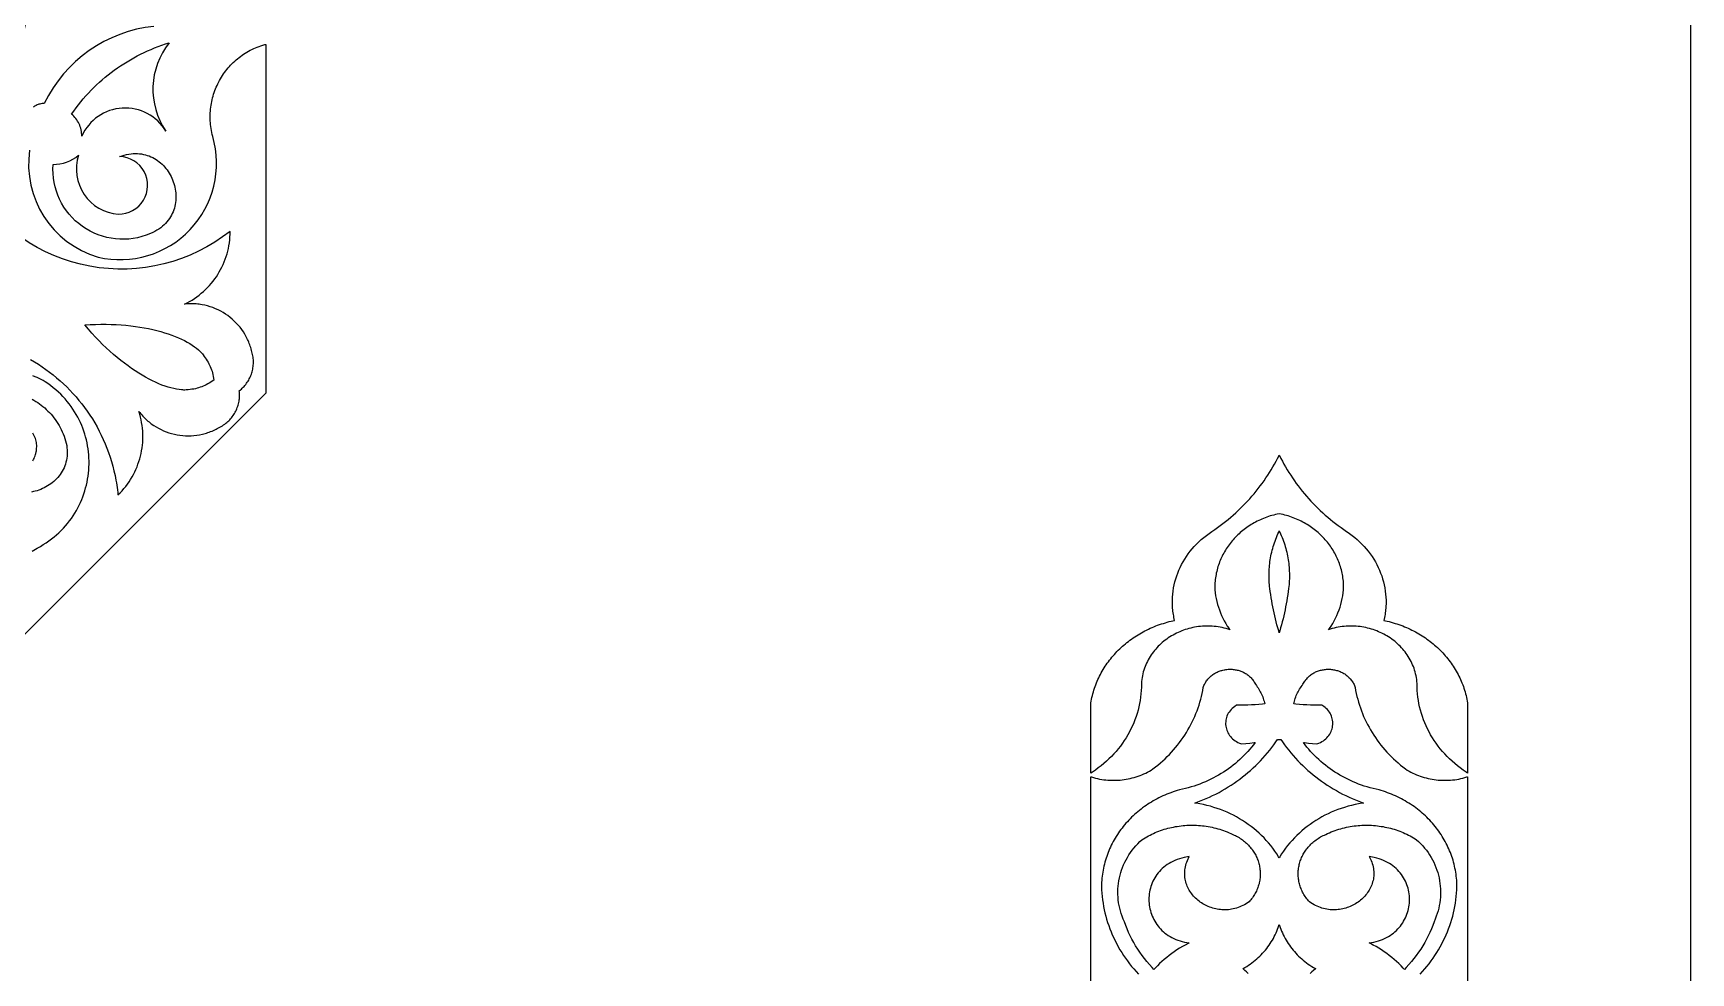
# Model space of a CAD drawing. Extents: x -492 to 492, y -420 to 420.
# Drawn here: x 121.2 to 492.5, y -201.6 to 8.8 of the extents above; entities that cross this region are included whole.
import ezdxf

# ---------------------------------------------------------------- set-up
doc = ezdxf.new("R2010")
doc.units = 0
doc.layers.add('LAYER_1', color=18, linetype='CONTINUOUS')

msp = doc.modelspace()

# ---------------------------------------------------------------- linework, layer by layer
at = {"layer": 'LAYER_1'}
for points in [[(-492.5, -420), (492.5, -420), (492.5, 420), (-492.5, 420)], [(138.67, -56.38), (139.79, -56.42), (140.9, -56.49), (141.98, -56.58), (143.04, -56.69), (144.08, -56.83), (145.09, -56.98), (146.08, -57.15), (147.05, -57.34), (147.98, -57.54), (148.89, -57.76), (149.77, -58), (150.62, -58.25), (151.44, -58.51), (152.23, -58.79), (152.99, -59.08), (153.71, -59.38), (154.4, -59.69), (155.06, -60.01), (155.68, -60.34), (156.26, -60.68), (156.81, -61.03), (157.32, -61.38), (157.79, -61.73), (158.21, -62.09), (158.41, -62.27), (158.6, -62.46), (158.78, -62.64), (158.95, -62.82), (159.11, -63.01), (159.25, -63.19), (159.51, -63.54), (159.75, -63.87), (159.97, -64.2), (160.18, -64.53), (160.37, -64.86), (160.55, -65.19), (160.72, -65.52), (160.87, -65.85), (161.01, -66.19), (161.14, -66.54), (161.25, -66.89), (161.35, -67.26), (161.45, -67.63), (161.53, -68.02), (161.6, -68.43), (161.66, -68.85), (161.31, -69.1), (160.97, -69.33), (160.64, -69.54), (160.3, -69.73), (159.97, -69.91), (159.63, -70.08), (159.3, -70.22), (158.96, -70.36), (158.61, -70.48), (158.26, -70.59), (157.9, -70.69), (157.53, -70.78), (157.15, -70.86), (156.76, -70.92), (156.35, -70.98), (155.93, -71.04), (155.69, -71.06), (155.45, -71.07), (155.2, -71.08), (154.95, -71.08), (154.68, -71.07), (154.41, -71.05), (153.86, -70.99), (153.28, -70.9), (152.67, -70.77), (152.04, -70.62), (151.4, -70.43), (150.73, -70.21), (150.04, -69.96), (149.34, -69.67), (148.62, -69.36), (147.89, -69.01), (147.14, -68.63), (146.38, -68.22), (145.61, -67.78), (144.83, -67.31), (144.04, -66.8), (143.25, -66.27), (142.44, -65.7), (141.64, -65.1), (140.82, -64.48), (140.01, -63.82), (139.19, -63.13), (138.38, -62.41), (137.56, -61.66), (136.75, -60.88), (135.94, -60.07), (135.14, -59.22), (134.34, -58.35), (133.55, -57.45), (132.76, -56.52), (133.98, -56.44), (135.18, -56.38), (136.36, -56.36), (137.52, -56.35)], [(358.1, -141.14), (358.17, -140.74), (358.25, -140.32), (358.34, -139.9), (358.44, -139.49), (358.55, -139.08), (358.67, -138.67), (358.79, -138.26), (358.92, -137.86), (359.06, -137.46), (359.21, -137.07), (359.36, -136.67), (359.52, -136.29), (359.69, -135.9), (359.87, -135.52), (360.06, -135.14), (360.25, -134.77), (360.45, -134.4), (360.66, -134.03), (360.87, -133.67), (361.09, -133.31), (361.32, -132.95), (361.55, -132.6), (361.79, -132.26), (362.04, -131.91), (362.3, -131.58), (362.56, -131.24), (362.83, -130.92), (363.1, -130.59), (363.38, -130.27), (363.67, -129.96), (363.96, -129.65), (364.26, -129.35), (364.57, -129.05), (364.88, -128.76), (365.2, -128.47), (365.52, -128.18), (365.85, -127.91), (366.18, -127.63), (366.52, -127.37), (366.87, -127.11), (367.22, -126.85), (367.57, -126.6), (367.93, -126.36), (368.3, -126.12), (368.67, -125.89), (369.05, -125.66), (369.43, -125.44), (369.81, -125.23), (370.2, -125.02), (370.6, -124.82), (371, -124.63), (371.4, -124.44), (371.81, -124.26), (372.22, -124.09), (372.64, -123.92), (373.06, -123.76), (373.49, -123.61), (373.92, -123.46), (374.35, -123.33), (374.79, -123.19), (375.23, -123.07), (375.68, -122.95), (376.12, -122.84), (376.87, -122.68), (376.73, -122.03), (376.66, -121.68), (376.6, -121.33), (376.55, -120.98), (376.5, -120.63), (376.47, -120.27), (376.43, -119.92), (376.41, -119.57), (376.38, -118.87), (376.38, -118.17), (376.41, -117.47), (376.46, -116.78), (376.54, -116.09), (376.65, -115.41), (376.78, -114.73), (376.94, -114.05), (377.13, -113.38), (377.34, -112.72), (377.58, -112.07), (377.84, -111.43), (378.12, -110.79), (378.43, -110.16), (378.77, -109.55), (379.13, -108.94), (379.51, -108.35), (379.92, -107.77), (380.35, -107.2), (380.8, -106.64), (381.27, -106.1), (381.77, -105.57), (382.29, -105.06), (382.83, -104.57), (383.39, -104.09), (383.98, -103.62), (384.58, -103.18), (384.89, -102.96), (385.21, -102.75), (385.84, -102.32), (386.46, -101.89), (387.07, -101.44), (387.68, -100.98), (388.27, -100.52), (388.85, -100.05), (389.43, -99.56), (390, -99.07), (390.55, -98.58), (391.1, -98.07), (391.64, -97.55), (392.17, -97.03), (392.69, -96.5), (393.2, -95.96), (393.7, -95.41), (394.19, -94.86), (394.67, -94.3), (395.14, -93.73), (395.59, -93.16), (396.04, -92.57), (396.48, -91.98), (396.91, -91.39), (397.32, -90.78), (397.73, -90.17), (398.12, -89.56), (398.51, -88.93), (398.88, -88.3), (399.24, -87.67), (399.59, -87.03), (399.93, -86.38), (400.26, -85.73), (400.3, -85.64), (400.34, -85.73), (400.67, -86.38), (401.01, -87.03), (401.36, -87.67), (401.72, -88.3), (402.09, -88.93), (402.48, -89.56), (402.87, -90.17), (403.28, -90.78), (403.69, -91.39), (404.12, -91.98), (404.56, -92.57), (405.01, -93.16), (405.46, -93.73), (405.93, -94.3), (406.41, -94.86), (406.9, -95.41), (407.4, -95.96), (407.91, -96.5), (408.43, -97.03), (408.96, -97.55), (409.5, -98.07), (410.05, -98.58), (410.6, -99.07), (411.17, -99.56), (411.75, -100.05), (412.33, -100.52), (412.92, -100.98), (413.53, -101.44), (414.14, -101.89), (414.76, -102.32), (415.39, -102.75), (415.71, -102.96), (416.02, -103.18), (416.62, -103.62), (417.21, -104.09), (417.77, -104.57), (418.31, -105.06), (418.83, -105.57), (419.33, -106.1), (419.8, -106.64), (420.25, -107.2), (420.68, -107.77), (421.09, -108.35), (421.47, -108.94), (421.83, -109.55), (422.17, -110.16), (422.48, -110.79), (422.76, -111.43), (423.02, -112.07), (423.26, -112.72), (423.47, -113.38), (423.66, -114.05), (423.82, -114.73), (423.95, -115.41), (424.06, -116.09), (424.14, -116.78), (424.19, -117.47), (424.22, -118.17), (424.22, -118.87), (424.19, -119.57), (424.17, -119.92), (424.13, -120.27), (424.1, -120.63), (424.05, -120.98), (424, -121.33), (423.94, -121.68), (423.87, -122.03), (423.73, -122.68), (424.48, -122.84), (424.92, -122.95), (425.37, -123.07), (425.81, -123.19), (426.25, -123.33), (426.68, -123.46), (427.11, -123.61), (427.54, -123.76), (427.96, -123.92), (428.38, -124.09), (428.79, -124.26), (429.2, -124.44), (429.6, -124.63), (430, -124.82), (430.4, -125.02), (430.79, -125.23), (431.17, -125.44), (431.55, -125.66), (431.93, -125.89), (432.3, -126.12), (432.67, -126.36), (433.03, -126.6), (433.38, -126.85), (433.73, -127.11), (434.08, -127.37), (434.42, -127.63), (434.75, -127.91), (435.08, -128.18), (435.4, -128.47), (435.72, -128.76), (436.03, -129.05), (436.34, -129.35), (436.64, -129.65), (436.93, -129.96), (437.22, -130.27), (437.5, -130.59), (437.77, -130.92), (438.04, -131.24), (438.3, -131.58), (438.56, -131.91), (438.81, -132.26), (439.05, -132.6), (439.28, -132.95), (439.51, -133.31), (439.73, -133.67), (439.94, -134.03), (440.15, -134.4), (440.35, -134.77), (440.54, -135.14), (440.73, -135.52), (440.91, -135.9), (441.08, -136.29), (441.24, -136.67), (441.39, -137.07), (441.54, -137.46), (441.68, -137.86), (441.81, -138.26), (441.93, -138.67), (442.05, -139.08), (442.16, -139.49), (442.26, -139.9), (442.35, -140.32), (442.43, -140.74), (442.5, -141.14), (442.5, -156.84), (442.15, -156.62), (441.49, -156.17), (440.84, -155.7), (440.22, -155.22), (439.61, -154.72), (439.02, -154.2), (438.45, -153.67), (437.9, -153.13), (437.37, -152.57), (436.86, -151.99), (436.36, -151.41), (435.89, -150.81), (435.44, -150.19), (435.01, -149.57), (434.61, -148.93), (434.22, -148.29), (433.85, -147.63), (433.51, -146.96), (433.19, -146.28), (432.89, -145.6), (432.62, -144.9), (432.37, -144.2), (432.14, -143.49), (431.93, -142.77), (431.75, -142.04), (431.59, -141.31), (431.46, -140.57), (431.35, -139.83), (431.27, -139.08), (431.21, -138.33), (431.18, -137.58), (431.18, -136.8), (431.14, -136.35), (431.09, -135.91), (431.02, -135.48), (430.94, -135.05), (430.85, -134.63), (430.74, -134.21), (430.62, -133.8), (430.49, -133.4), (430.34, -133), (430.18, -132.61), (430.01, -132.22), (429.83, -131.85), (429.63, -131.48), (429.43, -131.11), (429.21, -130.76), (428.98, -130.41), (428.74, -130.06), (428.49, -129.73), (428.24, -129.4), (427.97, -129.09), (427.69, -128.78), (427.4, -128.47), (427.1, -128.18), (426.8, -127.9), (426.49, -127.62), (426.16, -127.35), (425.83, -127.09), (425.5, -126.84), (425.15, -126.6), (424.8, -126.37), (424.44, -126.15), (424.07, -125.94), (423.7, -125.74), (423.32, -125.55), (422.94, -125.36), (422.55, -125.19), (422.15, -125.03), (421.75, -124.88), (421.35, -124.74), (420.94, -124.61), (420.52, -124.49), (420.11, -124.38), (419.68, -124.29), (419.26, -124.2), (418.83, -124.13), (418.4, -124.07), (417.96, -124.02), (417.52, -123.98), (417.09, -123.96), (416.64, -123.94), (416.2, -123.94), (415.75, -123.95), (415.31, -123.98), (414.86, -124.01), (414.41, -124.06), (413.96, -124.13), (413.51, -124.2), (413.07, -124.29), (412.62, -124.39), (412.17, -124.51), (411.72, -124.64), (411.36, -124.76), (411.55, -124.49), (411.93, -123.93), (412.28, -123.35), (412.61, -122.77), (412.92, -122.17), (413.2, -121.57), (413.46, -120.95), (413.7, -120.33), (413.92, -119.71), (414.11, -119.07), (414.28, -118.43), (414.42, -117.78), (414.54, -117.13), (414.64, -116.47), (414.71, -115.8), (414.72, -115.41), (414.72, -115.03), (414.71, -114.65), (414.69, -114.28), (414.66, -113.9), (414.62, -113.53), (414.58, -113.16), (414.53, -112.79), (414.46, -112.42), (414.39, -112.06), (414.31, -111.7), (414.22, -111.34), (414.13, -110.99), (414.02, -110.63), (413.91, -110.28), (413.79, -109.94), (413.66, -109.59), (413.53, -109.25), (413.38, -108.91), (413.23, -108.58), (413.07, -108.25), (412.9, -107.92), (412.73, -107.6), (412.55, -107.28), (412.36, -106.96), (412.16, -106.65), (411.96, -106.35), (411.75, -106.04), (411.54, -105.74), (411.31, -105.45), (411.08, -105.16), (410.85, -104.88), (410.6, -104.6), (410.36, -104.32), (410.1, -104.05), (409.84, -103.78), (409.57, -103.52), (409.3, -103.27), (409.02, -103.02), (408.73, -102.77), (408.44, -102.54), (408.14, -102.3), (407.84, -102.08), (407.53, -101.85), (407.22, -101.64), (406.9, -101.43), (406.58, -101.22), (406.25, -101.03), (405.91, -100.84), (405.58, -100.65), (405.23, -100.47), (404.88, -100.3), (404.53, -100.14), (404.17, -99.98), (403.81, -99.83), (403.44, -99.68), (403.07, -99.55), (402.7, -99.42), (402.32, -99.29), (401.93, -99.18), (401.54, -99.07), (401.15, -98.97), (400.76, -98.88), (400.3, -98.78), (399.84, -98.88), (399.45, -98.97), (399.06, -99.07), (398.67, -99.18), (398.28, -99.29), (397.9, -99.42), (397.53, -99.55), (397.16, -99.68), (396.79, -99.83), (396.43, -99.98), (396.07, -100.14), (395.72, -100.3), (395.37, -100.47), (395.02, -100.65), (394.69, -100.84), (394.35, -101.03), (394.02, -101.22), (393.7, -101.43), (393.38, -101.64), (393.07, -101.85), (392.76, -102.08), (392.46, -102.3), (392.16, -102.54), (391.87, -102.77), (391.58, -103.02), (391.3, -103.27), (391.03, -103.52), (390.76, -103.78), (390.5, -104.05), (390.24, -104.32), (390, -104.6), (389.75, -104.88), (389.52, -105.16), (389.29, -105.45), (389.06, -105.74), (388.85, -106.04), (388.64, -106.35), (388.44, -106.65), (388.24, -106.96), (388.05, -107.28), (387.87, -107.6), (387.7, -107.92), (387.53, -108.25), (387.37, -108.58), (387.22, -108.91), (387.07, -109.25), (386.94, -109.59), (386.81, -109.94), (386.69, -110.28), (386.58, -110.63), (386.47, -110.99), (386.38, -111.34), (386.29, -111.7), (386.21, -112.06), (386.14, -112.42), (386.07, -112.79), (386.02, -113.16), (385.98, -113.53), (385.94, -113.9), (385.91, -114.28), (385.89, -114.65), (385.88, -115.03), (385.88, -115.41), (385.89, -115.8), (385.96, -116.47), (386.06, -117.13), (386.18, -117.78), (386.32, -118.43), (386.49, -119.07), (386.68, -119.71), (386.9, -120.33), (387.14, -120.95), (387.4, -121.57), (387.68, -122.17), (387.99, -122.77), (388.32, -123.35), (388.67, -123.93), (389.05, -124.49), (389.24, -124.76), (388.88, -124.64), (388.43, -124.51), (387.98, -124.39), (387.53, -124.29), (387.09, -124.2), (386.64, -124.13), (386.19, -124.06), (385.74, -124.01), (385.29, -123.98), (384.85, -123.95), (384.4, -123.94), (383.96, -123.94), (383.51, -123.96), (383.08, -123.98), (382.64, -124.02), (382.2, -124.07), (381.77, -124.13), (381.34, -124.2), (380.92, -124.29), (380.49, -124.38), (380.08, -124.49), (379.66, -124.61), (379.25, -124.74), (378.85, -124.88), (378.45, -125.03), (378.05, -125.19), (377.66, -125.36), (377.28, -125.55), (376.9, -125.74), (376.53, -125.94), (376.16, -126.15), (375.8, -126.37), (375.45, -126.6), (375.1, -126.84), (374.77, -127.09), (374.44, -127.35), (374.11, -127.62), (373.8, -127.9), (373.5, -128.18), (373.2, -128.47), (372.91, -128.78), (372.63, -129.09), (372.36, -129.4), (372.11, -129.73), (371.86, -130.06), (371.62, -130.41), (371.39, -130.76), (371.17, -131.11), (370.97, -131.48), (370.77, -131.85), (370.59, -132.22), (370.42, -132.61), (370.26, -133), (370.11, -133.4), (369.98, -133.8), (369.86, -134.21), (369.75, -134.63), (369.66, -135.05), (369.58, -135.48), (369.51, -135.91), (369.46, -136.35), (369.42, -136.8), (369.42, -137.58), (369.39, -138.33), (369.33, -139.08), (369.25, -139.83), (369.14, -140.57), (369.01, -141.31), (368.85, -142.04), (368.67, -142.77), (368.46, -143.49), (368.23, -144.2), (367.98, -144.9), (367.71, -145.6), (367.41, -146.28), (367.09, -146.96), (366.75, -147.63), (366.38, -148.29), (365.99, -148.93), (365.59, -149.57), (365.16, -150.19), (364.71, -150.81), (364.24, -151.41), (363.74, -151.99), (363.23, -152.57), (362.7, -153.13), (362.15, -153.67), (361.58, -154.2), (360.99, -154.72), (360.38, -155.22), (359.76, -155.7), (359.11, -156.17), (358.45, -156.62), (358.1, -156.84)], [(402.4, -115.52), (402.31, -116.21), (402.21, -116.89), (402.11, -117.58), (401.99, -118.26), (401.87, -118.95), (401.74, -119.63), (401.61, -120.31), (401.46, -120.99), (401.31, -121.67), (401.15, -122.34), (400.98, -123.02), (400.8, -123.69), (400.62, -124.36), (400.42, -125.03), (400.3, -125.44), (400.18, -125.03), (399.98, -124.36), (399.8, -123.69), (399.62, -123.02), (399.45, -122.34), (399.29, -121.67), (399.14, -120.99), (398.99, -120.31), (398.86, -119.63), (398.73, -118.95), (398.61, -118.26), (398.49, -117.58), (398.39, -116.89), (398.29, -116.21), (398.2, -115.52), (398.15, -115.09), (398.11, -114.66), (398.07, -114.22), (398.05, -113.79), (398.03, -113.36), (398.02, -112.93), (398.02, -112.5), (398.02, -112.07), (398.04, -111.64), (398.06, -111.21), (398.09, -110.78), (398.13, -110.35), (398.17, -109.93), (398.23, -109.5), (398.29, -109.07), (398.36, -108.65), (398.44, -108.23), (398.53, -107.81), (398.62, -107.39), (398.73, -106.97), (398.84, -106.55), (398.95, -106.14), (399.08, -105.72), (399.22, -105.31), (399.36, -104.9), (399.51, -104.49), (399.66, -104.09), (399.83, -103.69), (400, -103.29), (400.18, -102.89), (400.3, -102.64), (400.42, -102.89), (400.6, -103.29), (400.77, -103.69), (400.94, -104.09), (401.09, -104.49), (401.24, -104.9), (401.38, -105.31), (401.52, -105.72), (401.65, -106.14), (401.76, -106.55), (401.87, -106.97), (401.98, -107.39), (402.07, -107.81), (402.16, -108.23), (402.24, -108.65), (402.31, -109.07), (402.37, -109.5), (402.43, -109.93), (402.47, -110.35), (402.51, -110.78), (402.54, -111.21), (402.56, -111.64), (402.58, -112.07), (402.58, -112.5), (402.58, -112.93), (402.57, -113.36), (402.55, -113.79), (402.53, -114.22), (402.49, -114.66), (402.45, -115.09)], [(417.4, -162.88), (418.15, -163.18), (418.9, -163.47), (419.19, -163.57), (418.87, -163.62), (418.07, -163.75), (417.28, -163.91), (416.49, -164.1), (415.71, -164.3), (414.94, -164.53), (414.18, -164.77), (413.43, -165.04), (412.7, -165.33), (411.97, -165.64), (411.25, -165.97), (410.55, -166.31), (409.85, -166.68), (409.18, -167.07), (408.51, -167.47), (407.86, -167.9), (407.22, -168.34), (406.59, -168.8), (405.99, -169.28), (405.39, -169.78), (404.82, -170.29), (404.26, -170.82), (403.71, -171.36), (403.19, -171.92), (402.68, -172.5), (402.19, -173.1), (401.72, -173.7), (401.27, -174.33), (400.84, -174.97), (400.43, -175.62), (400.3, -175.84), (400.17, -175.62), (399.76, -174.97), (399.33, -174.33), (398.88, -173.7), (398.41, -173.1), (397.92, -172.5), (397.41, -171.92), (396.89, -171.36), (396.34, -170.82), (395.78, -170.29), (395.21, -169.78), (394.61, -169.28), (394.01, -168.8), (393.38, -168.34), (392.74, -167.9), (392.09, -167.47), (391.42, -167.07), (390.75, -166.68), (390.05, -166.31), (389.35, -165.97), (388.63, -165.64), (387.9, -165.33), (387.17, -165.04), (386.42, -164.77), (385.66, -164.53), (384.89, -164.3), (384.11, -164.1), (383.32, -163.91), (382.53, -163.75), (381.73, -163.62), (381.41, -163.57), (381.7, -163.47), (382.45, -163.18), (383.2, -162.88), (383.94, -162.56), (384.67, -162.24), (385.39, -161.89), (386.1, -161.54), (386.81, -161.17), (387.5, -160.78), (388.19, -160.38), (388.86, -159.97), (389.53, -159.55), (390.18, -159.11), (390.82, -158.67), (391.46, -158.2), (392.08, -157.73), (392.69, -157.24), (393.29, -156.75), (393.88, -156.24), (394.46, -155.71), (395.03, -155.18), (395.58, -154.64), (396.12, -154.08), (396.65, -153.51), (397.17, -152.93), (397.67, -152.35), (398.16, -151.75), (398.64, -151.14), (399.1, -150.52), (399.55, -149.89), (399.91, -149.36), (400.3, -149.3), (400.69, -149.36), (401.05, -149.89), (401.5, -150.52), (401.96, -151.14), (402.44, -151.75), (402.93, -152.35), (403.43, -152.93), (403.95, -153.51), (404.48, -154.08), (405.02, -154.64), (405.57, -155.18), (406.14, -155.71), (406.72, -156.24), (407.31, -156.75), (407.91, -157.24), (408.52, -157.73), (409.14, -158.2), (409.78, -158.67), (410.42, -159.11), (411.07, -159.55), (411.74, -159.97), (412.41, -160.38), (413.1, -160.78), (413.79, -161.17), (414.5, -161.54), (415.21, -161.89), (415.93, -162.24), (416.66, -162.56)], [(373.32, -169.87), (373.72, -169.72), (374.13, -169.58), (374.54, -169.45), (374.95, -169.33), (375.36, -169.22), (375.78, -169.11), (376.2, -169.02), (376.62, -168.93), (377.04, -168.85), (377.47, -168.78), (377.89, -168.72), (378.32, -168.66), (378.75, -168.62), (379.18, -168.58), (379.61, -168.55), (380.04, -168.53), (380.48, -168.52), (380.91, -168.52), (381.35, -168.53), (381.78, -168.54), (382.22, -168.57), (382.65, -168.6), (383.08, -168.65), (383.52, -168.7), (383.95, -168.76), (384.38, -168.83), (384.82, -168.91), (385.25, -169), (385.68, -169.1), (386.1, -169.2), (386.53, -169.32), (386.96, -169.45), (387.38, -169.58), (387.8, -169.73), (388.22, -169.88), (388.63, -170.04), (389.05, -170.22), (389.46, -170.4), (389.88, -170.59), (390.18, -170.73), (390.47, -170.86), (390.75, -171.01), (391.03, -171.16), (391.3, -171.31), (391.56, -171.48), (391.82, -171.64), (392.06, -171.82), (392.31, -172), (392.54, -172.18), (392.77, -172.38), (392.99, -172.57), (393.2, -172.77), (393.4, -172.98), (393.6, -173.19), (393.79, -173.41), (393.97, -173.63), (394.15, -173.85), (394.32, -174.08), (394.48, -174.31), (394.63, -174.55), (394.78, -174.79), (394.91, -175.03), (395.04, -175.27), (395.17, -175.52), (395.28, -175.77), (395.39, -176.03), (395.49, -176.29), (395.58, -176.54), (395.66, -176.8), (395.74, -177.07), (395.8, -177.33), (395.86, -177.6), (395.91, -177.87), (395.96, -178.14), (395.99, -178.41), (396.02, -178.68), (396.04, -178.95), (396.05, -179.22), (396.05, -179.49), (396.05, -179.77), (396.03, -180.04), (396.01, -180.31), (395.98, -180.58), (395.94, -180.86), (395.89, -181.13), (395.83, -181.4), (395.77, -181.67), (395.69, -181.94), (395.61, -182.2), (395.52, -182.47), (395.42, -182.73), (395.31, -183), (395.19, -183.26), (395.06, -183.51), (394.93, -183.77), (394.78, -184.02), (394.63, -184.27), (394.46, -184.52), (394.29, -184.77), (394.11, -185.01), (393.92, -185.25), (393.72, -185.48), (393.53, -185.69), (393.21, -185.92), (392.86, -186.13), (392.51, -186.34), (392.16, -186.52), (391.8, -186.69), (391.45, -186.84), (391.09, -186.97), (390.73, -187.09), (390.37, -187.19), (390.01, -187.28), (389.64, -187.35), (389.28, -187.4), (388.92, -187.44), (388.56, -187.47), (388.2, -187.48), (387.84, -187.48), (387.48, -187.46), (387.13, -187.43), (386.78, -187.38), (386.43, -187.33), (386.08, -187.26), (385.74, -187.18), (385.41, -187.08), (385.07, -186.98), (384.75, -186.86), (384.42, -186.73), (384.11, -186.59), (383.8, -186.44), (383.49, -186.27), (383.19, -186.1), (382.91, -185.92), (382.62, -185.73), (382.35, -185.52), (382.08, -185.31), (381.83, -185.09), (381.58, -184.86), (381.34, -184.63), (381.11, -184.38), (380.89, -184.13), (380.69, -183.87), (380.49, -183.6), (380.31, -183.33), (380.14, -183.04), (379.97, -182.76), (379.83, -182.46), (379.69, -182.16), (379.57, -181.86), (379.46, -181.55), (379.37, -181.23), (379.29, -180.91), (379.22, -180.59), (379.17, -180.26), (379.14, -179.92), (379.12, -179.59), (379.12, -179.25), (379.13, -178.9), (379.16, -178.55), (379.21, -178.2), (379.27, -177.85), (379.36, -177.49), (379.46, -177.13), (379.58, -176.77), (379.72, -176.41), (380.12, -175.5), (379, -175.74), (378.46, -175.88), (377.93, -176.04), (377.43, -176.21), (376.95, -176.41), (376.49, -176.62), (376.04, -176.85), (375.62, -177.1), (375.21, -177.36), (374.83, -177.64), (374.46, -177.93), (374.11, -178.23), (373.78, -178.54), (373.48, -178.87), (373.19, -179.21), (372.92, -179.56), (372.66, -179.92), (372.43, -180.29), (372.22, -180.67), (372.02, -181.05), (371.85, -181.44), (371.69, -181.84), (371.55, -182.24), (371.44, -182.65), (371.34, -183.06), (371.25, -183.48), (371.19, -183.89), (371.15, -184.31), (371.12, -184.73), (371.11, -185.16), (371.12, -185.58), (371.15, -186), (371.2, -186.42), (371.26, -186.84), (371.35, -187.25), (371.45, -187.66), (371.57, -188.07), (371.7, -188.47), (371.86, -188.87), (372.03, -189.26), (372.22, -189.64), (372.43, -190.02), (372.65, -190.39), (372.89, -190.75), (373.15, -191.1), (373.43, -191.43), (373.73, -191.76), (374.04, -192.08), (374.37, -192.38), (374.71, -192.67), (375.08, -192.95), (375.46, -193.21), (375.85, -193.46), (376.26, -193.69), (376.69, -193.9), (377.14, -194.1), (377.6, -194.27), (378.08, -194.43), (378.58, -194.57), (379.09, -194.69), (379.61, -194.79), (380.16, -194.87), (379.87, -195.01), (379.23, -195.35), (378.61, -195.7), (377.99, -196.07), (377.39, -196.45), (376.8, -196.85), (376.22, -197.26), (375.65, -197.68), (375.09, -198.12), (374.55, -198.58), (374.02, -199.04), (373.5, -199.52), (373, -200.01), (372.51, -200.52), (372.25, -200.8), (371.84, -200.38), (371.24, -199.73), (370.67, -199.06), (370.12, -198.38), (369.59, -197.69), (369.08, -196.98), (368.6, -196.27), (368.14, -195.54), (367.71, -194.8), (367.3, -194.05), (366.92, -193.29), (366.56, -192.52), (366.22, -191.74), (365.91, -190.95), (365.62, -190.14), (365.36, -189.53), (365.12, -188.93), (364.91, -188.33), (364.73, -187.72), (364.57, -187.11), (364.44, -186.49), (364.33, -185.88), (364.25, -185.26), (364.19, -184.64), (364.16, -184.02), (364.15, -183.4), (364.17, -182.79), (364.22, -182.17), (364.29, -181.56), (364.38, -180.95), (364.5, -180.34), (364.64, -179.74), (364.8, -179.14), (364.99, -178.56), (365.2, -177.97), (365.44, -177.4), (365.7, -176.83), (365.98, -176.27), (366.29, -175.72), (366.62, -175.18), (366.97, -174.65), (367.34, -174.14), (367.74, -173.63), (368.16, -173.14), (368.6, -172.66), (369.07, -172.2), (369.54, -171.77), (369.88, -171.55), (370.24, -171.33), (370.61, -171.12), (370.99, -170.92), (371.37, -170.72), (371.75, -170.54), (372.14, -170.36), (372.53, -170.19), (372.92, -170.02)], [(434.31, -175.72), (434.62, -176.27), (434.9, -176.83), (435.16, -177.4), (435.4, -177.97), (435.61, -178.56), (435.8, -179.14), (435.96, -179.74), (436.1, -180.34), (436.22, -180.95), (436.31, -181.56), (436.38, -182.17), (436.43, -182.79), (436.45, -183.4), (436.44, -184.02), (436.41, -184.64), (436.35, -185.26), (436.27, -185.88), (436.16, -186.49), (436.03, -187.11), (435.87, -187.72), (435.69, -188.33), (435.48, -188.93), (435.24, -189.53), (434.98, -190.14), (434.69, -190.95), (434.38, -191.74), (434.04, -192.52), (433.68, -193.29), (433.3, -194.05), (432.89, -194.8), (432.46, -195.54), (432, -196.27), (431.52, -196.98), (431.01, -197.69), (430.48, -198.38), (429.93, -199.06), (429.36, -199.73), (428.76, -200.38), (428.35, -200.8), (428.09, -200.52), (427.6, -200.01), (427.1, -199.52), (426.58, -199.04), (426.05, -198.58), (425.51, -198.12), (424.95, -197.68), (424.38, -197.26), (423.8, -196.85), (423.21, -196.45), (422.61, -196.07), (421.99, -195.7), (421.37, -195.35), (420.73, -195.01), (420.44, -194.87), (420.99, -194.79), (421.51, -194.69), (422.02, -194.57), (422.52, -194.43), (423, -194.27), (423.46, -194.1), (423.91, -193.9), (424.34, -193.69), (424.75, -193.46), (425.14, -193.21), (425.52, -192.95), (425.89, -192.67), (426.23, -192.38), (426.56, -192.08), (426.87, -191.76), (427.17, -191.43), (427.45, -191.1), (427.71, -190.75), (427.95, -190.39), (428.17, -190.02), (428.38, -189.64), (428.57, -189.26), (428.74, -188.87), (428.9, -188.47), (429.03, -188.07), (429.15, -187.66), (429.25, -187.25), (429.34, -186.84), (429.4, -186.42), (429.45, -186), (429.48, -185.58), (429.49, -185.16), (429.48, -184.73), (429.45, -184.31), (429.41, -183.89), (429.35, -183.48), (429.26, -183.06), (429.16, -182.65), (429.05, -182.24), (428.91, -181.84), (428.75, -181.44), (428.58, -181.05), (428.38, -180.67), (428.17, -180.29), (427.94, -179.92), (427.68, -179.56), (427.41, -179.21), (427.12, -178.87), (426.82, -178.54), (426.49, -178.23), (426.14, -177.93), (425.77, -177.64), (425.39, -177.36), (424.98, -177.1), (424.56, -176.85), (424.11, -176.62), (423.65, -176.41), (423.17, -176.21), (422.67, -176.04), (422.14, -175.88), (421.6, -175.74), (420.48, -175.5), (420.88, -176.41), (421.02, -176.77), (421.14, -177.13), (421.24, -177.49), (421.33, -177.85), (421.39, -178.2), (421.44, -178.55), (421.47, -178.9), (421.48, -179.25), (421.48, -179.59), (421.46, -179.92), (421.43, -180.26), (421.38, -180.59), (421.31, -180.91), (421.23, -181.23), (421.14, -181.55), (421.03, -181.86), (420.91, -182.16), (420.77, -182.46), (420.63, -182.76), (420.46, -183.04), (420.29, -183.33), (420.11, -183.6), (419.91, -183.87), (419.71, -184.13), (419.49, -184.38), (419.26, -184.63), (419.02, -184.86), (418.77, -185.09), (418.52, -185.31), (418.25, -185.52), (417.98, -185.73), (417.69, -185.92), (417.41, -186.1), (417.11, -186.27), (416.8, -186.44), (416.49, -186.59), (416.18, -186.73), (415.85, -186.86), (415.53, -186.98), (415.19, -187.08), (414.86, -187.18), (414.52, -187.26), (414.17, -187.33), (413.82, -187.38), (413.47, -187.43), (413.12, -187.46), (412.76, -187.48), (412.4, -187.48), (412.04, -187.47), (411.68, -187.44), (411.32, -187.4), (410.96, -187.35), (410.59, -187.28), (410.23, -187.19), (409.87, -187.09), (409.51, -186.97), (409.15, -186.84), (408.8, -186.69), (408.44, -186.52), (408.09, -186.34), (407.74, -186.13), (407.39, -185.92), (407.07, -185.69), (406.88, -185.48), (406.68, -185.25), (406.49, -185.01), (406.31, -184.77), (406.14, -184.52), (405.97, -184.27), (405.82, -184.02), (405.67, -183.77), (405.54, -183.51), (405.41, -183.26), (405.29, -183), (405.18, -182.73), (405.08, -182.47), (404.99, -182.2), (404.91, -181.94), (404.83, -181.67), (404.77, -181.4), (404.71, -181.13), (404.66, -180.86), (404.62, -180.58), (404.59, -180.31), (404.57, -180.04), (404.55, -179.77), (404.55, -179.49), (404.55, -179.22), (404.56, -178.95), (404.58, -178.68), (404.61, -178.41), (404.64, -178.14), (404.69, -177.87), (404.74, -177.6), (404.8, -177.33), (404.86, -177.07), (404.94, -176.8), (405.02, -176.54), (405.11, -176.29), (405.21, -176.03), (405.32, -175.77), (405.43, -175.52), (405.56, -175.27), (405.69, -175.03), (405.82, -174.79), (405.97, -174.55), (406.12, -174.31), (406.28, -174.08), (406.45, -173.85), (406.63, -173.63), (406.81, -173.41), (407, -173.19), (407.2, -172.98), (407.4, -172.77), (407.61, -172.57), (407.83, -172.38), (408.06, -172.18), (408.29, -172), (408.54, -171.82), (408.78, -171.64), (409.04, -171.48), (409.3, -171.31), (409.57, -171.16), (409.85, -171.01), (410.13, -170.86), (410.42, -170.73), (410.72, -170.59), (411.14, -170.4), (411.55, -170.22), (411.97, -170.04), (412.38, -169.88), (412.8, -169.73), (413.22, -169.58), (413.64, -169.45), (414.07, -169.32), (414.5, -169.2), (414.92, -169.1), (415.35, -169), (415.78, -168.91), (416.22, -168.83), (416.65, -168.76), (417.08, -168.7), (417.52, -168.65), (417.95, -168.6), (418.38, -168.57), (418.82, -168.54), (419.25, -168.53), (419.69, -168.52), (420.12, -168.52), (420.56, -168.53), (420.99, -168.55), (421.42, -168.58), (421.85, -168.62), (422.28, -168.66), (422.71, -168.72), (423.13, -168.78), (423.56, -168.85), (423.98, -168.93), (424.4, -169.02), (424.82, -169.11), (425.24, -169.22), (425.65, -169.33), (426.06, -169.45), (426.47, -169.58), (426.88, -169.72), (427.28, -169.87), (427.68, -170.02), (428.07, -170.19), (428.46, -170.36), (428.85, -170.54), (429.23, -170.72), (429.61, -170.92), (429.99, -171.12), (430.36, -171.33), (430.72, -171.55), (431.06, -171.77), (431.53, -172.2), (432, -172.66), (432.44, -173.14), (432.86, -173.63), (433.26, -174.14), (433.63, -174.65), (433.98, -175.18)]]:
    msp.add_lwpolyline(points, close=True, dxfattribs=at)
for points in [[(116.76, -9.1, -0.074077), (126.25, 33.96)], [(148.25, 10.34, 0.260478), (123.69, -6.89), (123.43, -6.92), (123.18, -6.95), (122.94, -6.99), (122.71, -7.04), (122.49, -7.1), (122.28, -7.18), (122.08, -7.25), (121.88, -7.34), (121.7, -7.44), (121.52, -7.54), (121.34, -7.65), (121.17, -7.77)], [(120.38, -17.39, 0.373134), (135.74, -41.32, 0.574165), (161.41, -14.29), (161.3, -13.85), (161.2, -13.41), (161.11, -12.98), (161.03, -12.54), (160.97, -12.1), (160.92, -11.66), (160.88, -11.22), (160.85, -10.78), (160.83, -10.35), (160.83, -9.91), (160.83, -9.48), (160.85, -9.05), (160.88, -8.62), (160.92, -8.19), (160.97, -7.76), (161.03, -7.33), (161.1, -6.91), (161.18, -6.49), (161.27, -6.08), (161.38, -5.66), (161.49, -5.25), (161.61, -4.85), (161.74, -4.44), (161.89, -4.04), (162.04, -3.65), (162.2, -3.26), (162.37, -2.87), (162.56, -2.49), (162.75, -2.11), (162.95, -1.74), (163.15, -1.37), (163.37, -1.01), (163.6, -0.66), (163.83, -0.31), (164.08, 0.04), (164.33, 0.38), (164.59, 0.71), (164.86, 1.03), (165.14, 1.35), (165.42, 1.66), (165.72, 1.97), (166.02, 2.26), (166.33, 2.55), (166.64, 2.84), (166.97, 3.11), (167.3, 3.37), (167.63, 3.63), (167.98, 3.88), (168.33, 4.12), (168.69, 4.35), (169.06, 4.57), (169.43, 4.79), (169.81, 4.99), (170.19, 5.18), (170.59, 5.37), (170.98, 5.54), (171.39, 5.7), (171.8, 5.85), (172.22, 6), (172.64, 6.13), (173.06, 6.25), (173.28, 6.3), (173.28, -71.78), (115.59, -129.47)], [(120.6, -64.26), (121.48, -64.78), (122.35, -65.31), (123.19, -65.88), (124.03, -66.46), (124.85, -67.06), (125.65, -67.69), (126.44, -68.33), (127.21, -69), (127.96, -69.69), (128.7, -70.39), (129.41, -71.12), (130.11, -71.86), (130.79, -72.62), (131.45, -73.4), (132.1, -74.2), (132.72, -75.02), (133.32, -75.85), (133.9, -76.7), (134.45, -77.57), (134.99, -78.46), (135.5, -79.36), (135.99, -80.27), (136.46, -81.2), (136.9, -82.15), (137.32, -83.11), (137.71, -84.09), (138.08, -85.07), (138.42, -86.08), (138.74, -87.09), (139.03, -88.12), (139.29, -89.17), (139.53, -90.22), (139.63, -90.75), (139.73, -91.29), (139.83, -91.83), (139.91, -92.37), (139.99, -92.91), (140.06, -93.46), (140.13, -94.01), (140.18, -94.56), (140.65, -94.1), (141.09, -93.63), (141.51, -93.15), (141.92, -92.65), (142.3, -92.14), (142.67, -91.62), (143.02, -91.09), (143.34, -90.54), (143.65, -89.99), (143.93, -89.43), (144.2, -88.86), (144.45, -88.28), (144.67, -87.69), (144.88, -87.1), (145.06, -86.5), (145.22, -85.9), (145.36, -85.28), (145.48, -84.67), (145.58, -84.05), (145.66, -83.43), (145.72, -82.8), (145.75, -82.17), (145.76, -81.54), (145.75, -80.91), (145.72, -80.28), (145.66, -79.65), (145.59, -79.01), (145.49, -78.38), (145.36, -77.75), (145.22, -77.13), (145.05, -76.5), (144.86, -75.88), (145.07, -76.14), (145.28, -76.4), (145.5, -76.65), (145.72, -76.9), (145.95, -77.14), (146.18, -77.37), (146.42, -77.59), (146.66, -77.81), (146.9, -78.03), (147.15, -78.23), (147.41, -78.43), (147.66, -78.63), (148.19, -78.99), (148.73, -79.34), (149.28, -79.65), (149.85, -79.94), (150.42, -80.2), (151.01, -80.44), (151.61, -80.65), (152.21, -80.83), (152.82, -80.98), (153.44, -81.11), (154.06, -81.21), (154.69, -81.28), (155.32, -81.32), (155.95, -81.33), (156.58, -81.32), (157.21, -81.28), (157.84, -81.2), (158.47, -81.1), (159.1, -80.97), (159.72, -80.81), (160.03, -80.72), (160.34, -80.62), (160.64, -80.52), (160.95, -80.4), (161.25, -80.28), (161.55, -80.15), (161.85, -80.02), (162.15, -79.87), (162.44, -79.72), (162.74, -79.56), (163.03, -79.4), (163.31, -79.22), (163.58, -79.07), (163.84, -78.9), (164.09, -78.73), (164.34, -78.54), (164.57, -78.35), (164.8, -78.15), (165.02, -77.95), (165.23, -77.73), (165.43, -77.51), (165.62, -77.29), (165.8, -77.05), (165.97, -76.81), (166.14, -76.57), (166.29, -76.32), (166.44, -76.07), (166.57, -75.81), (166.7, -75.54), (166.81, -75.27), (166.92, -75), (167.02, -74.73), (167.1, -74.45), (167.18, -74.17), (167.25, -73.88), (167.3, -73.6), (167.35, -73.31), (167.38, -73.02), (167.41, -72.72), (167.42, -72.43), (167.42, -72.14), (167.41, -71.84), (167.39, -71.55), (167.36, -71.25), (167.6, -71.07), (167.82, -70.88), (168.04, -70.68), (168.24, -70.47), (168.44, -70.26), (168.64, -70.04), (168.82, -69.82), (168.99, -69.58), (169.16, -69.35), (169.32, -69.1), (169.47, -68.85), (169.6, -68.6), (169.73, -68.34), (169.86, -68.08), (169.97, -67.81), (170.07, -67.54), (170.16, -67.26), (170.24, -66.98), (170.31, -66.7), (170.38, -66.41), (170.43, -66.12), (170.47, -65.83), (170.5, -65.54), (170.52, -65.25), (170.53, -64.95), (170.52, -64.65), (170.51, -64.35), (170.49, -64.05), (170.45, -63.75), (170.4, -63.45), (170.34, -63.15), (170.27, -62.85), (170.2, -62.52), (170.12, -62.2), (170.03, -61.88), (169.93, -61.56), (169.83, -61.25), (169.72, -60.94), (169.61, -60.63), (169.48, -60.33), (169.35, -60.03), (169.22, -59.74), (169.08, -59.45), (168.93, -59.16), (168.61, -58.6), (168.27, -58.06), (167.91, -57.53), (167.53, -57.03), (167.12, -56.54), (166.69, -56.08), (166.25, -55.63), (165.78, -55.21), (165.3, -54.81), (164.8, -54.43), (164.28, -54.07), (163.74, -53.73), (163.2, -53.42), (162.63, -53.14), (162.06, -52.88), (161.47, -52.64), (160.87, -52.44), (160.26, -52.26), (159.64, -52.1), (159.01, -51.98), (158.69, -51.93), (158.37, -51.88), (158.05, -51.85), (157.72, -51.82), (157.4, -51.79), (157.07, -51.78), (156.74, -51.77), (156.42, -51.77), (156.08, -51.78), (155.75, -51.8), (155.42, -51.82), (155.09, -51.86), (155.67, -51.57), (156.23, -51.26), (156.79, -50.93), (157.33, -50.58), (157.85, -50.21), (158.36, -49.83), (158.85, -49.43), (159.33, -49.02), (159.8, -48.59), (160.24, -48.14), (160.67, -47.68), (161.09, -47.21), (161.48, -46.72), (161.86, -46.22), (162.22, -45.71), (162.56, -45.19), (162.89, -44.65), (163.19, -44.1), (163.48, -43.54), (163.75, -42.98), (163.99, -42.4), (164.22, -41.81), (164.43, -41.22), (164.62, -40.61), (164.78, -40), (164.93, -39.38), (165.05, -38.76), (165.15, -38.13), (165.23, -37.49), (165.28, -36.85), (165.32, -36.2), (165.33, -35.55, -0.453995), (107.29, -24.82, 0.240725)]]:
    msp.add_lwpolyline(points, format="xyb", dxfattribs=at)
for points in [[(151.67, 6.67, 0.329739), (150.91, -13.12, 0.606751), (132.08, -14.22), (132.08, -13.87), (132.05, -13.52), (132, -13.16), (131.94, -12.82), (131.85, -12.48), (131.75, -12.14), (131.62, -11.81), (131.48, -11.49), (131.32, -11.18), (131.15, -10.88), (130.96, -10.58), (130.75, -10.3), (130.53, -10.04), (130.29, -9.78), (130.04, -9.54), (129.77, -9.32), (130.27, -8.61), (130.79, -7.91), (131.32, -7.22), (131.86, -6.55), (132.42, -5.88), (132.99, -5.23), (133.57, -4.6), (134.17, -3.97), (134.78, -3.36), (135.4, -2.76), (136.03, -2.18), (136.67, -1.61), (137.33, -1.05), (138, -0.51), (138.68, 0.02), (139.37, 0.53), (140.07, 1.03), (140.78, 1.52), (141.5, 1.99), (142.23, 2.44), (142.96, 2.88), (143.71, 3.31), (144.47, 3.72), (145.24, 4.11), (146.02, 4.49), (146.8, 4.85), (147.59, 5.19), (148.39, 5.52), (149.2, 5.84), (150.02, 6.13), (150.84, 6.41)], [(144.55, -18.13), (145.01, -18.17), (145.46, -18.22), (145.91, -18.31), (146.34, -18.41), (146.76, -18.54), (147.17, -18.68), (147.57, -18.85), (147.96, -19.03), (148.34, -19.24), (148.71, -19.46), (149.06, -19.7), (149.4, -19.96), (149.73, -20.23), (150.05, -20.52), (150.35, -20.82), (150.64, -21.13), (150.92, -21.46), (151.18, -21.8), (151.43, -22.15), (151.66, -22.51), (151.88, -22.88), (152.08, -23.26), (152.26, -23.65), (152.43, -24.04), (152.58, -24.44), (152.72, -24.85), (152.84, -25.26), (152.94, -25.68), (153.02, -26.1), (153.09, -26.52), (153.14, -26.95), (153.17, -27.38), (153.18, -27.8), (153.17, -28.23), (153.14, -28.66), (153.09, -29.08), (153.02, -29.51), (152.93, -29.92), (152.82, -30.34), (152.69, -30.75), (152.54, -31.15), (152.36, -31.55), (152.17, -31.95), (151.95, -32.33), (151.7, -32.71), (151.44, -33.07), (151.15, -33.43), (150.84, -33.77), (150.51, -34.11), (150.15, -34.43), (149.76, -34.74), (149.35, -35.04), (148.92, -35.32), (148.46, -35.58), (147.97, -35.83), (147.46, -36.06, -0.562024), (125.66, -20.58, 0.166667), (131.37, -18.53, 0.487168), (140.24, -31.68, 1), (140.56, -18.82), (141.09, -18.63), (141.6, -18.48), (142.11, -18.35), (142.62, -18.25), (143.11, -18.18), (143.6, -18.14), (144.08, -18.12)]]:
    msp.add_lwpolyline(points, format="xyb", close=True, dxfattribs=at)
for points in [[(120.96, -107.15), (121.34, -106.91), (121.73, -106.68), (122.12, -106.46), (122.8, -106.09), (123.45, -105.7), (124.09, -105.3), (124.71, -104.88), (125.3, -104.44), (125.88, -103.98), (126.43, -103.51), (126.97, -103.03), (127.48, -102.53), (127.98, -102.01), (128.45, -101.49), (128.91, -100.95), (129.34, -100.39), (129.75, -99.83), (130.15, -99.26), (130.52, -98.67), (130.87, -98.08), (131.2, -97.47), (131.51, -96.86), (131.81, -96.24), (132.07, -95.61), (132.32, -94.97), (132.55, -94.33), (132.76, -93.68), (132.95, -93.02), (133.11, -92.36), (133.26, -91.7), (133.39, -91.03), (133.49, -90.36), (133.57, -89.69), (133.64, -89.01), (133.68, -88.34), (133.7, -87.66), (133.7, -86.98), (133.68, -86.3), (133.64, -85.62), (133.57, -84.95), (133.49, -84.27), (133.38, -83.6), (133.26, -82.93), (133.11, -82.27), (132.94, -81.6), (132.75, -80.95), (132.54, -80.3), (132.31, -79.65), (132.06, -79.01), (131.78, -78.38), (131.49, -77.75), (131.17, -77.14), (130.83, -76.53), (130.47, -75.93), (130.09, -75.34), (129.69, -74.76), (129.27, -74.19), (128.82, -73.63), (128.36, -73.09), (127.87, -72.56), (127.36, -72.04), (126.83, -71.53), (126.27, -71.04), (125.7, -70.56), (125.1, -70.1), (124.49, -69.65), (123.85, -69.22), (123.4, -68.98), (122.96, -68.74), (122.51, -68.52), (122.06, -68.31), (121.61, -68.11), (121.15, -67.92)], [(120.95, -73.15), (121.37, -73.39), (121.79, -73.64), (122.2, -73.91), (122.61, -74.19), (123, -74.48), (123.39, -74.78), (123.77, -75.1), (124.14, -75.43), (124.5, -75.78), (124.85, -76.14), (125.19, -76.51), (125.52, -76.89), (125.83, -77.29), (126.14, -77.7), (126.43, -78.12), (126.72, -78.55), (126.98, -79), (127.24, -79.46), (127.48, -79.93), (127.71, -80.42), (127.93, -80.91), (128.13, -81.42), (128.31, -81.95), (128.47, -82.48), (128.6, -82.99), (128.7, -83.5), (128.77, -84), (128.81, -84.49), (128.83, -84.97), (128.82, -85.45), (128.78, -85.91), (128.73, -86.36), (128.64, -86.81), (128.54, -87.24), (128.41, -87.67), (128.27, -88.08), (128.1, -88.48), (127.91, -88.87), (127.71, -89.25), (127.49, -89.62), (127.24, -89.97), (126.99, -90.32), (126.71, -90.65), (126.43, -90.96), (126.13, -91.26), (125.81, -91.55), (125.48, -91.83), (125.14, -92.09), (124.79, -92.33), (124.43, -92.56), (124.06, -92.78), (123.68, -92.98), (123.29, -93.16), (122.89, -93.33), (122.49, -93.48), (122.08, -93.62), (121.67, -93.73), (121.25, -93.84), (120.83, -93.92)], [(121.1, -86.91), (121.25, -86.65), (121.38, -86.38), (121.5, -86.11), (121.61, -85.83), (121.71, -85.54), (121.79, -85.26), (121.86, -84.96), (121.91, -84.67), (121.95, -84.37), (121.97, -84.07), (121.98, -83.77), (121.98, -83.46), (121.95, -83.15), (121.91, -82.85), (121.85, -82.54), (121.78, -82.23), (121.68, -81.92), (121.57, -81.62), (121.44, -81.31), (121.29, -81.01), (121.12, -80.71)], [(358.1, -284.22), (358.1, -157.68), (358.27, -157.73), (358.72, -157.86), (359.17, -157.98), (359.63, -158.09), (360.08, -158.18), (360.54, -158.26), (361, -158.33), (361.46, -158.38), (361.92, -158.43), (362.38, -158.45), (362.84, -158.47), (363.3, -158.47), (363.76, -158.46), (364.22, -158.44), (364.68, -158.41), (365.13, -158.36), (365.59, -158.3), (366.04, -158.23), (366.49, -158.15), (366.94, -158.05), (367.39, -157.94), (367.83, -157.82), (368.27, -157.69), (368.7, -157.54), (369.13, -157.39), (369.56, -157.22), (369.98, -157.03), (370.4, -156.84), (370.81, -156.63), (371.21, -156.41), (371.61, -156.18), (372.02, -155.94), (372.59, -155.49), (373.14, -155.05), (373.68, -154.59), (374.21, -154.12), (374.72, -153.64), (375.22, -153.16), (375.71, -152.66), (376.19, -152.15), (376.65, -151.63), (377.1, -151.11), (377.53, -150.57), (377.96, -150.03), (378.36, -149.48), (378.76, -148.92), (379.14, -148.35), (379.5, -147.77), (379.85, -147.19), (380.19, -146.59), (380.51, -146), (380.82, -145.39), (381.11, -144.78), (381.39, -144.16), (381.65, -143.54), (381.9, -142.9), (382.13, -142.27), (382.34, -141.63), (382.54, -140.98), (382.72, -140.33), (382.89, -139.67), (383.04, -139.01), (383.18, -138.34), (383.29, -137.7), (383.37, -137.48), (383.45, -137.25), (383.55, -137.03), (383.66, -136.82), (383.77, -136.61), (383.89, -136.41), (384.02, -136.22), (384.15, -136.03), (384.3, -135.85), (384.44, -135.68), (384.6, -135.51), (384.76, -135.35), (384.92, -135.2), (385.09, -135.06), (385.27, -134.92), (385.45, -134.78), (385.64, -134.66), (385.83, -134.54), (386.02, -134.43), (386.22, -134.32), (386.42, -134.23), (386.63, -134.14), (386.84, -134.05), (387.05, -133.98), (387.27, -133.91), (387.48, -133.85), (387.7, -133.79), (387.93, -133.74), (388.15, -133.7), (388.37, -133.67), (388.6, -133.64), (388.83, -133.62), (389.05, -133.61), (389.28, -133.61), (389.51, -133.61), (389.74, -133.62), (389.96, -133.64), (390.19, -133.66), (390.42, -133.7), (390.64, -133.74), (390.86, -133.78), (391.08, -133.84), (391.3, -133.9), (391.52, -133.97), (391.73, -134.05), (391.94, -134.13), (392.15, -134.22), (392.35, -134.32), (392.55, -134.43), (392.75, -134.54), (392.94, -134.66), (393.13, -134.79), (393.31, -134.93), (393.49, -135.07), (393.67, -135.22), (393.83, -135.38), (394, -135.55), (394.15, -135.73), (394.31, -135.91), (394.45, -136.1), (394.59, -136.3), (394.72, -136.5), (394.85, -136.71), (394.98, -136.96), (395.19, -137.25), (395.39, -137.52), (395.57, -137.79), (395.74, -138.07), (395.91, -138.35), (396.06, -138.64), (396.21, -138.92), (396.35, -139.22), (396.48, -139.51), (396.6, -139.81), (396.71, -140.12), (396.81, -140.42), (396.9, -140.73), (396.98, -141.04), (397.06, -141.35), (397.06, -141.36), (396.56, -141.41), (395.75, -141.49), (394.93, -141.56), (394.11, -141.61), (393.29, -141.64), (392.47, -141.66), (391.64, -141.67), (390.73, -141.66), (390.33, -141.91), (390.03, -142.14), (389.76, -142.38), (389.5, -142.64), (389.28, -142.9), (389.07, -143.18), (388.89, -143.47), (388.73, -143.77), (388.6, -144.08), (388.49, -144.39), (388.41, -144.71), (388.35, -145.03), (388.31, -145.35), (388.29, -145.67), (388.3, -145.99), (388.33, -146.32), (388.39, -146.63), (388.46, -146.95), (388.56, -147.26), (388.68, -147.56), (388.82, -147.86), (388.99, -148.15), (389.18, -148.43), (389.38, -148.69), (389.61, -148.95), (389.86, -149.19), (390.13, -149.41), (390.42, -149.62), (390.73, -149.81), (391.06, -149.98), (391.42, -150.14), (391.84, -150.29), (392.82, -150.21), (393.73, -150.12), (394.65, -150.03), (394.9, -150.01), (394.52, -150.51), (394.12, -151.02), (393.7, -151.51), (393.27, -152), (392.83, -152.48), (392.38, -152.94), (391.92, -153.4), (391.45, -153.84), (390.96, -154.27), (390.47, -154.69), (389.96, -155.1), (389.44, -155.5), (388.91, -155.89), (388.38, -156.26), (387.83, -156.62), (387.27, -156.97), (386.71, -157.31), (386.13, -157.63), (385.55, -157.94), (384.95, -158.24), (384.35, -158.53), (383.75, -158.8), (383.13, -159.06), (382.51, -159.3), (381.88, -159.53), (381.24, -159.75), (380.59, -159.95), (379.94, -160.14), (379.29, -160.31), (378.62, -160.47), (377.94, -160.62), (377.45, -160.76), (376.98, -160.91), (376.51, -161.07), (376.04, -161.24), (375.58, -161.41), (375.13, -161.59), (374.68, -161.78), (374.23, -161.98), (373.79, -162.19), (373.36, -162.4), (372.93, -162.62), (372.51, -162.85), (372.09, -163.08), (371.68, -163.33), (371.27, -163.58), (370.87, -163.83), (370.48, -164.1), (370.1, -164.37), (369.71, -164.64), (369.34, -164.93), (368.97, -165.22), (368.61, -165.51), (368.26, -165.81), (367.91, -166.12), (367.57, -166.44), (367.24, -166.76), (366.91, -167.08), (366.59, -167.41), (366.28, -167.75), (365.97, -168.1), (365.67, -168.44), (365.38, -168.8), (365.1, -169.16), (364.82, -169.52), (364.55, -169.89), (364.29, -170.26), (364.04, -170.64), (363.8, -171.02), (363.56, -171.41), (363.33, -171.8), (363.11, -172.2), (362.9, -172.6), (362.69, -173), (362.5, -173.41), (362.31, -173.82), (362.13, -174.24), (361.96, -174.66), (361.8, -175.08), (361.65, -175.51), (361.51, -175.94), (361.37, -176.37), (361.25, -176.81), (361.13, -177.25), (361.03, -177.69), (360.93, -178.14), (360.84, -178.58), (360.77, -179.03), (360.7, -179.49), (360.64, -179.94), (360.59, -180.4), (360.55, -180.86), (360.52, -181.32), (360.5, -181.79), (360.5, -182.26), (360.52, -183.01), (360.57, -183.76), (360.64, -184.5), (360.73, -185.24), (360.83, -185.98), (360.96, -186.71), (361.1, -187.44), (361.26, -188.16), (361.44, -188.88), (361.64, -189.6), (361.86, -190.31), (362.1, -191.01), (362.35, -191.71), (362.62, -192.41), (362.91, -193.09), (363.22, -193.77), (363.55, -194.44), (363.89, -195.11), (364.25, -195.77), (364.62, -196.41), (365.02, -197.06), (365.43, -197.69), (365.85, -198.31), (366.3, -198.93), (366.75, -199.53), (367.23, -200.13), (367.72, -200.72), (368.23, -201.29), (368.75, -201.86)], [(431.85, -201.86), (432.37, -201.29), (432.88, -200.72), (433.37, -200.13), (433.85, -199.53), (434.3, -198.93), (434.75, -198.31), (435.17, -197.69), (435.58, -197.06), (435.98, -196.41), (436.35, -195.77), (436.71, -195.11), (437.05, -194.44), (437.38, -193.77), (437.69, -193.09), (437.98, -192.41), (438.25, -191.71), (438.5, -191.01), (438.74, -190.31), (438.96, -189.6), (439.16, -188.88), (439.34, -188.16), (439.5, -187.44), (439.64, -186.71), (439.77, -185.98), (439.87, -185.24), (439.96, -184.5), (440.03, -183.76), (440.08, -183.01), (440.1, -182.26), (440.1, -181.79), (440.08, -181.32), (440.05, -180.86), (440.01, -180.4), (439.96, -179.94), (439.9, -179.49), (439.83, -179.03), (439.76, -178.58), (439.67, -178.14), (439.57, -177.69), (439.47, -177.25), (439.35, -176.81), (439.23, -176.37), (439.09, -175.94), (438.95, -175.51), (438.8, -175.08), (438.64, -174.66), (438.47, -174.24), (438.29, -173.82), (438.1, -173.41), (437.91, -173), (437.7, -172.6), (437.49, -172.2), (437.27, -171.8), (437.04, -171.41), (436.8, -171.02), (436.56, -170.64), (436.31, -170.26), (436.05, -169.89), (435.78, -169.52), (435.5, -169.16), (435.22, -168.8), (434.93, -168.44), (434.63, -168.1), (434.32, -167.75), (434.01, -167.41), (433.69, -167.08), (433.36, -166.76), (433.03, -166.44), (432.69, -166.12), (432.34, -165.81), (431.99, -165.51), (431.63, -165.22), (431.26, -164.93), (430.89, -164.64), (430.5, -164.37), (430.12, -164.1), (429.73, -163.83), (429.33, -163.58), (428.92, -163.33), (428.51, -163.08), (428.09, -162.85), (427.67, -162.62), (427.24, -162.4), (426.81, -162.19), (426.37, -161.98), (425.92, -161.78), (425.47, -161.59), (425.02, -161.41), (424.56, -161.24), (424.09, -161.07), (423.62, -160.91), (423.15, -160.76), (422.66, -160.62), (421.98, -160.47), (421.31, -160.31), (420.66, -160.14), (420.01, -159.95), (419.36, -159.75), (418.72, -159.53), (418.09, -159.3), (417.47, -159.06), (416.85, -158.8), (416.25, -158.53), (415.65, -158.24), (415.05, -157.94), (414.47, -157.63), (413.89, -157.31), (413.33, -156.97), (412.77, -156.62), (412.22, -156.26), (411.69, -155.89), (411.16, -155.5), (410.64, -155.1), (410.13, -154.69), (409.64, -154.27), (409.15, -153.84), (408.68, -153.4), (408.22, -152.94), (407.77, -152.48), (407.33, -152), (406.9, -151.51), (406.48, -151.02), (406.08, -150.51), (405.7, -150.01), (405.95, -150.03), (406.87, -150.12), (407.78, -150.21), (408.76, -150.29), (409.18, -150.14), (409.54, -149.98), (409.87, -149.81), (410.18, -149.62), (410.47, -149.41), (410.74, -149.19), (410.99, -148.95), (411.22, -148.69), (411.42, -148.43), (411.61, -148.15), (411.78, -147.86), (411.92, -147.56), (412.04, -147.26), (412.14, -146.95), (412.21, -146.63), (412.27, -146.32), (412.3, -145.99), (412.31, -145.67), (412.29, -145.35), (412.25, -145.03), (412.19, -144.71), (412.11, -144.39), (412, -144.08), (411.87, -143.77), (411.71, -143.47), (411.53, -143.18), (411.32, -142.9), (411.1, -142.64), (410.84, -142.38), (410.57, -142.14), (410.27, -141.91), (409.87, -141.66), (408.96, -141.67), (408.13, -141.66), (407.31, -141.64), (406.49, -141.61), (405.67, -141.56), (404.85, -141.49), (404.04, -141.41), (403.54, -141.36), (403.54, -141.35), (403.62, -141.04), (403.7, -140.73), (403.79, -140.42), (403.89, -140.12), (404, -139.81), (404.12, -139.51), (404.25, -139.22), (404.39, -138.92), (404.54, -138.64), (404.69, -138.35), (404.86, -138.07), (405.03, -137.79), (405.21, -137.52), (405.41, -137.25), (405.62, -136.96), (405.75, -136.71), (405.88, -136.5), (406.01, -136.3), (406.15, -136.1), (406.29, -135.91), (406.45, -135.73), (406.6, -135.55), (406.77, -135.38), (406.93, -135.22), (407.11, -135.07), (407.29, -134.93), (407.47, -134.79), (407.66, -134.66), (407.85, -134.54), (408.05, -134.43), (408.25, -134.32), (408.45, -134.22), (408.66, -134.13), (408.87, -134.05), (409.08, -133.97), (409.3, -133.9), (409.52, -133.84), (409.74, -133.78), (409.96, -133.74), (410.18, -133.7), (410.41, -133.66), (410.64, -133.64), (410.86, -133.62), (411.09, -133.61), (411.32, -133.61), (411.55, -133.61), (411.77, -133.62), (412, -133.64), (412.23, -133.67), (412.45, -133.7), (412.67, -133.74), (412.9, -133.79), (413.12, -133.85), (413.33, -133.91), (413.55, -133.98), (413.76, -134.05), (413.97, -134.14), (414.18, -134.23), (414.38, -134.32), (414.58, -134.43), (414.77, -134.54), (414.96, -134.66), (415.15, -134.78), (415.33, -134.92), (415.51, -135.06), (415.68, -135.2), (415.84, -135.35), (416, -135.51), (416.16, -135.68), (416.3, -135.85), (416.45, -136.03), (416.58, -136.22), (416.71, -136.41), (416.83, -136.61), (416.94, -136.82), (417.05, -137.03), (417.15, -137.25), (417.23, -137.48), (417.31, -137.7), (417.42, -138.34), (417.56, -139.01), (417.71, -139.67), (417.88, -140.33), (418.06, -140.98), (418.26, -141.63), (418.47, -142.27), (418.7, -142.9), (418.95, -143.54), (419.21, -144.16), (419.49, -144.78), (419.78, -145.39), (420.09, -146), (420.41, -146.59), (420.75, -147.19), (421.1, -147.77), (421.46, -148.35), (421.84, -148.92), (422.24, -149.48), (422.64, -150.03), (423.07, -150.57), (423.5, -151.11), (423.95, -151.63), (424.41, -152.15), (424.89, -152.66), (425.38, -153.16), (425.88, -153.64), (426.39, -154.12), (426.92, -154.59), (427.46, -155.05), (428.01, -155.49), (428.58, -155.94), (428.99, -156.18), (429.39, -156.41), (429.79, -156.63), (430.2, -156.84), (430.62, -157.03), (431.04, -157.22), (431.47, -157.39), (431.9, -157.54), (432.33, -157.69), (432.77, -157.82), (433.21, -157.94), (433.66, -158.05), (434.11, -158.15), (434.56, -158.23), (435.01, -158.3), (435.47, -158.36), (435.92, -158.41), (436.38, -158.44), (436.84, -158.46), (437.3, -158.47), (437.76, -158.47), (438.22, -158.45), (438.68, -158.43), (439.14, -158.38), (439.6, -158.33), (440.06, -158.26), (440.52, -158.18), (440.97, -158.09), (441.43, -157.98), (441.88, -157.86), (442.33, -157.73), (442.5, -157.68), (442.5, -284.22)], [(393.34, -201.72), (392.97, -201.38), (392.59, -201.04), (392.2, -200.7), (392.15, -200.66), (392.19, -200.64), (392.6, -200.4), (393.01, -200.15), (393.41, -199.9), (393.8, -199.63), (394.18, -199.35), (394.55, -199.07), (394.91, -198.77), (395.27, -198.47), (395.61, -198.16), (395.95, -197.84), (396.28, -197.52), (396.59, -197.18), (396.9, -196.84), (397.2, -196.49), (397.49, -196.14), (397.76, -195.78), (398.03, -195.41), (398.29, -195.03), (398.53, -194.65), (398.77, -194.26), (398.99, -193.87), (399.2, -193.47), (399.4, -193.07), (399.59, -192.66), (399.77, -192.25), (399.94, -191.83), (400.09, -191.4), (400.24, -190.97), (400.3, -190.77), (400.36, -190.97), (400.51, -191.4), (400.66, -191.83), (400.83, -192.25), (401.01, -192.66), (401.2, -193.07), (401.4, -193.47), (401.61, -193.87), (401.83, -194.26), (402.07, -194.65), (402.31, -195.03), (402.57, -195.41), (402.84, -195.78), (403.11, -196.14), (403.4, -196.49), (403.7, -196.84), (404.01, -197.18), (404.32, -197.52), (404.65, -197.84), (404.99, -198.16), (405.33, -198.47), (405.69, -198.77), (406.05, -199.07), (406.42, -199.35), (406.8, -199.63), (407.19, -199.9), (407.59, -200.15), (408, -200.4), (408.41, -200.64), (408.45, -200.66), (408.4, -200.7), (408.01, -201.04), (407.63, -201.38), (407.26, -201.72)]]:
    msp.add_lwpolyline(points, dxfattribs=at)

doc.saveas('drawing.dxf')
